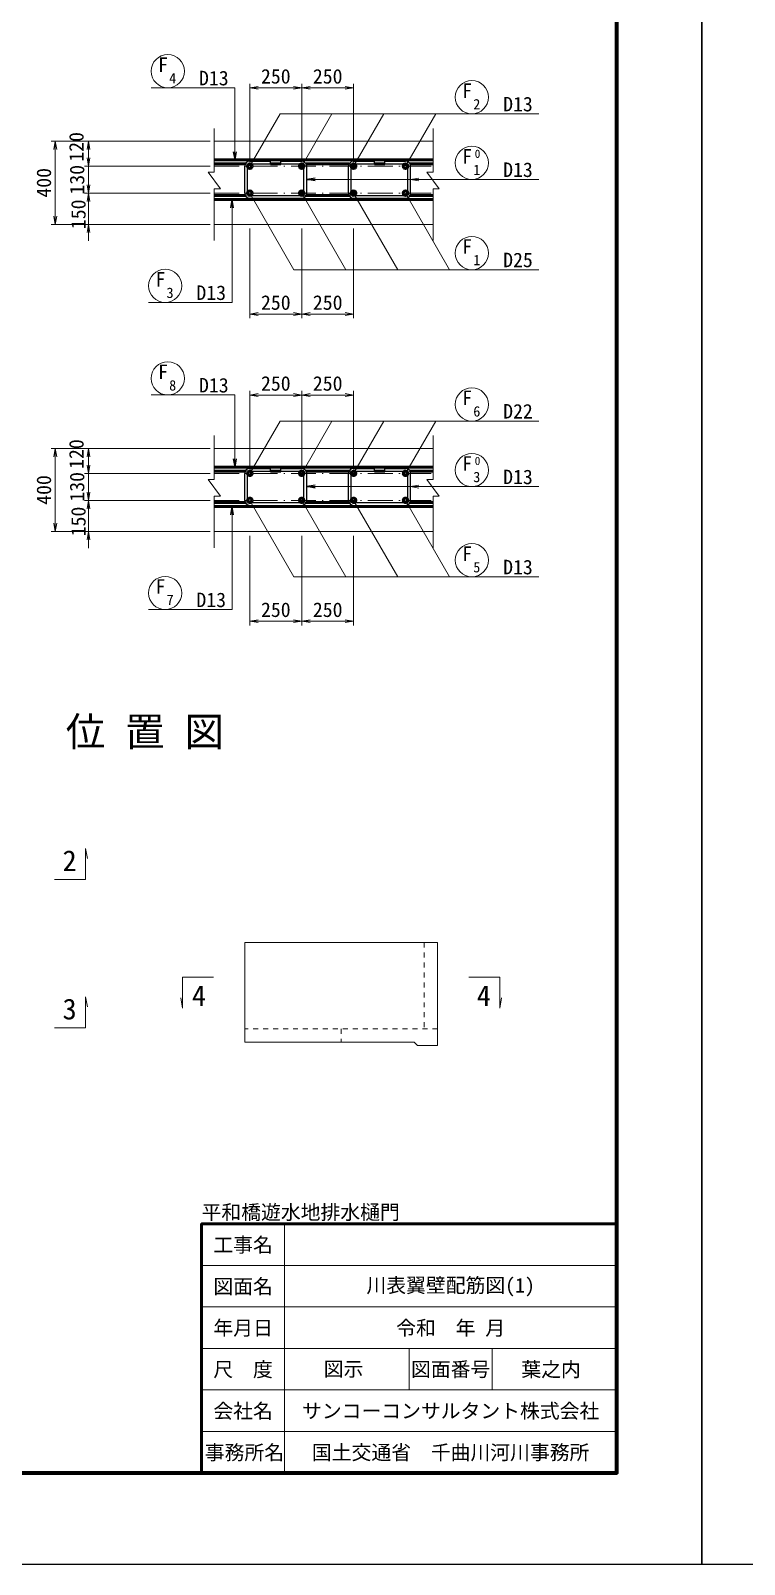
# Model space of a CAD drawing. Header units: millimetres. Extents: x 222124 to 348274, y -62968 to -33268.
# Drawn here: x 256090 to 264687, y -62968 to -44500 of the extents above; entities that cross this region are included whole.
import ezdxf
from ezdxf.enums import TextEntityAlignment as Align

# ---------------------------------------------------------------- set-up
doc = ezdxf.new("R2010")
doc.units = ezdxf.units.MM
doc.header["$LTSCALE"] = 50
doc.header["$PDSIZE"] = 300
for name, pattern in [('CONTINU', [0]), ('SXF_一点短鎖線', [9.25, 6, -1.5, 0.25, -1.5]), ('SXF_跳び破線', [12, 6, -6])]:
    doc.linetypes.add(name, pattern=pattern)
doc.layers.get('Defpoints').update_dxf_attribs({"color": 191})
for name, color, linetype, lineweight in [('D-BGD', 7, 'Continuous', 13), ('D-BMK', 2, 'SXF_一点短鎖線', 13), ('D-STR', 1, 'Continuous', 50), ('D-STR-DIM', 7, 'Continuous', 13), ('D-STR-HTXT', 7, 'Continuous', 13), ('D-STR-STR5', 7, 'Continuous', 25), ('D-STR-TXT', 7, 'Continuous', 13), ('D-TTL', 2, 'Continuous', 140), ('D-TTL-FRAM', 2, 'Continuous', 50), ('D-TTL-LINE', 7, 'Continuous', 13), ('D-TTL-TXT', 7, 'Continuous', 13)]:
    doc.layers.add(name, color=color, linetype=linetype, lineweight=lineweight)
doc.styles.add('MS ゴシック', font='MS Gothic.ttf')
doc.styles.add('YOKO_GOTHIC', font='MS Gothic.ttf')
doc.dimstyles.new('S50', dxfattribs={"dimscale": 50, "dimtxt": 3.5, "dimasz": 2, "dimexe": 1, "dimexo": 1, "dimgap": 1, "dimtad": 1, "dimdec": 0, "dimzin": 1, "dimdsep": 46, "dimtxsty": 'YOKO_GOTHIC', "dimblk": 'OPEN', "dimcen": 0, "dimclrd": 256, "dimclre": 256, "dimclrt": 256, "dimaunit": 1, "dimadec": 3, "dimazin": 0, "dimtfac": 1, "dimtdec": 0, "dimtix": 1, "dimtmove": 2, "dimatfit": 3, "dimldrblk": 'OPEN', "dimfxl": 1, "dimlwd": -1, "dimlwe": -1, "dimarcsym": 0})
doc.dimstyles.new('S50-20', dxfattribs={"dimscale": 50, "dimtxt": 3.5, "dimasz": 2, "dimexe": 1, "dimexo": 1, "dimgap": 1, "dimtad": 1, "dimdec": 0, "dimlfac": 0.4, "dimzin": 1, "dimdsep": 46, "dimtxsty": 'YOKO_GOTHIC', "dimblk": 'OPEN', "dimcen": 0, "dimclrd": 256, "dimclre": 256, "dimclrt": 256, "dimaunit": 1, "dimadec": 3, "dimazin": 0, "dimtfac": 1, "dimtdec": 0, "dimtix": 1, "dimtmove": 2, "dimatfit": 3, "dimldrblk": 'OPEN', "dimfxl": 1, "dimlwd": -1, "dimlwe": -1, "dimarcsym": 0})

# ---------------------------------------------------------------- blocks, each defined once
blk = doc.blocks.new('_Open')
at = {"color": 0, "linetype": 'ByBlock', "lineweight": -2}
for p, q in [((-1, 0.17), (0, 0)), ((-1, -0.17), (0, 0)), ((0, 0), (-1, 0))]:
    blk.add_line(p, q, dxfattribs=at)
blk = doc.blocks.new('*D1564')
at = {"layer": 'D-STR-DIM', "transparency": 16777216}
for p, q in [((258730, -46882), (258730, -47962)), ((259355, -46882), (259355, -47962)), ((258830, -47912), (259255, -47912))]:
    blk.add_line(p, q, dxfattribs=at)
at = {"layer": 'Defpoints', "color": 0, "transparency": 16777216}
for p in [(258730, -46832), (259355, -46832), (259355, -47912)]:
    blk.add_point(p, dxfattribs=at)
at = {"layer": 'D-STR-DIM', "transparency": 16777216, "xscale": 100, "yscale": 100, "zscale": 100, "rotation": 180}
blk.add_blockref('_Open', (258730, -47912), dxfattribs=at)
at = {"layer": 'D-STR-DIM', "transparency": 16777216, "xscale": 100, "yscale": 100, "zscale": 100}
blk.add_blockref('_Open', (259355, -47912), dxfattribs=at)
at = {"layer": 'D-STR-DIM', "transparency": 16777216, "insert": (259043, -47775), "char_height": 175, "attachment_point": 5, "style": 'YOKO_GOTHIC'}
blk.add_mtext('250', dxfattribs=at)
blk = doc.blocks.new('*D1565')
at = {"layer": 'D-STR-DIM', "transparency": 16777216}
for p, q in [((256787, -46032), (256787, -45932)), ((258252, -46132), (256737, -46132)), ((256787, -46457), (256787, -46132)), ((258252, -46457), (256737, -46457)), ((256787, -46557), (256787, -46657))]:
    blk.add_line(p, q, dxfattribs=at)
at = {"layer": 'Defpoints', "color": 0, "transparency": 16777216}
for p in [(256787, -46132), (258302, -46132), (258302, -46457)]:
    blk.add_point(p, dxfattribs=at)
at = {"layer": 'D-STR-DIM', "transparency": 16777216, "xscale": 100, "yscale": 100, "zscale": 100}
for p, rotation in [((256787, -46132), 270), ((256787, -46457), 90)]:
    blk.add_blockref('_Open', p, dxfattribs=dict(at, rotation=rotation))
at = {"layer": 'D-STR-DIM', "transparency": 16777216, "insert": (256650, -46295), "char_height": 175, "attachment_point": 5, "rotation": 90, "style": 'YOKO_GOTHIC'}
blk.add_mtext('130', dxfattribs=at)
blk = doc.blocks.new('*D1566')
at = {"layer": 'D-STR-DIM', "transparency": 16777216}
for p, q in [((256787, -46357), (256787, -46257)), ((258252, -46457), (256737, -46457)), ((256787, -46832), (256787, -46457)), ((258252, -46832), (256737, -46832)), ((256787, -46932), (256787, -47032))]:
    blk.add_line(p, q, dxfattribs=at)
at = {"layer": 'Defpoints', "color": 0, "transparency": 16777216}
for p in [(256787, -46457), (258302, -46457), (258302, -46832)]:
    blk.add_point(p, dxfattribs=at)
at = {"layer": 'D-STR-DIM', "transparency": 16777216, "xscale": 100, "yscale": 100, "zscale": 100}
for p, rotation in [((256787, -46457), 270), ((256787, -46832), 90)]:
    blk.add_blockref('_Open', p, dxfattribs=dict(at, rotation=rotation))
at = {"layer": 'D-STR-DIM', "transparency": 16777216, "insert": (256666, -46711), "char_height": 175, "attachment_point": 5, "rotation": 90, "style": 'YOKO_GOTHIC'}
blk.add_mtext('150', dxfattribs=at)
blk = doc.blocks.new('*D1567')
at = {"layer": 'D-STR-DIM', "transparency": 16777216}
for p, q in [((258252, -45832), (256737, -45832)), ((256787, -46032), (256787, -45932)), ((258252, -46132), (256737, -46132))]:
    blk.add_line(p, q, dxfattribs=at)
at = {"layer": 'Defpoints', "color": 0, "transparency": 16777216}
for p in [(256787, -45832), (258302, -45832), (258302, -46132)]:
    blk.add_point(p, dxfattribs=at)
at = {"layer": 'D-STR-DIM', "transparency": 16777216, "xscale": 100, "yscale": 100, "zscale": 100}
for p, rotation in [((256787, -45832), 90), ((256787, -46132), 270)]:
    blk.add_blockref('_Open', p, dxfattribs=dict(at, rotation=rotation))
at = {"layer": 'D-STR-DIM', "transparency": 16777216, "insert": (256642, -45899), "char_height": 175, "attachment_point": 5, "rotation": 90, "style": 'YOKO_GOTHIC'}
blk.add_mtext('120', dxfattribs=at)
blk = doc.blocks.new('*D1568')
at = {"layer": 'D-STR-DIM', "transparency": 16777216}
for p, q in [((258252, -45832), (256337, -45832)), ((256387, -46732), (256387, -45932)), ((258252, -46832), (256337, -46832))]:
    blk.add_line(p, q, dxfattribs=at)
at = {"layer": 'Defpoints', "color": 0, "transparency": 16777216}
for p in [(256387, -45832), (258302, -45832), (258302, -46832)]:
    blk.add_point(p, dxfattribs=at)
at = {"layer": 'D-STR-DIM', "transparency": 16777216, "xscale": 100, "yscale": 100, "zscale": 100}
for p, rotation in [((256387, -45832), 90), ((256387, -46832), 270)]:
    blk.add_blockref('_Open', p, dxfattribs=dict(at, rotation=rotation))
at = {"layer": 'D-STR-DIM', "transparency": 16777216, "insert": (256250, -46332), "char_height": 175, "attachment_point": 5, "rotation": 90, "style": 'YOKO_GOTHIC'}
blk.add_mtext('400', dxfattribs=at)
blk = doc.blocks.new('*D1670')
at = {"layer": 'D-STR-DIM', "transparency": 16777216}
for p, q in [((259355, -46882), (259355, -47962)), ((259980, -46882), (259980, -47962)), ((259455, -47912), (259880, -47912))]:
    blk.add_line(p, q, dxfattribs=at)
at = {"layer": 'Defpoints', "color": 0, "transparency": 16777216}
for p in [(259355, -46832), (259980, -46832), (259980, -47912)]:
    blk.add_point(p, dxfattribs=at)
at = {"layer": 'D-STR-DIM', "transparency": 16777216, "xscale": 100, "yscale": 100, "zscale": 100, "rotation": 180}
blk.add_blockref('_Open', (259355, -47912), dxfattribs=at)
at = {"layer": 'D-STR-DIM', "transparency": 16777216, "xscale": 100, "yscale": 100, "zscale": 100}
blk.add_blockref('_Open', (259980, -47912), dxfattribs=at)
at = {"layer": 'D-STR-DIM', "transparency": 16777216, "insert": (259668, -47775), "char_height": 175, "attachment_point": 5, "style": 'YOKO_GOTHIC'}
blk.add_mtext('250', dxfattribs=at)
blk = doc.blocks.new('*D1671')
at = {"layer": 'D-STR-DIM', "transparency": 16777216}
for p, q in [((259355, -46082), (259355, -45138)), ((259880, -45188), (259455, -45188)), ((259980, -46082), (259980, -45138))]:
    blk.add_line(p, q, dxfattribs=at)
at = {"layer": 'Defpoints', "color": 0, "transparency": 16777216}
for p in [(259355, -45188), (259355, -46132), (259980, -46132)]:
    blk.add_point(p, dxfattribs=at)
at = {"layer": 'D-STR-DIM', "transparency": 16777216, "xscale": 100, "yscale": 100, "zscale": 100, "rotation": 180}
blk.add_blockref('_Open', (259355, -45188), dxfattribs=at)
at = {"layer": 'D-STR-DIM', "transparency": 16777216, "xscale": 100, "yscale": 100, "zscale": 100}
blk.add_blockref('_Open', (259980, -45188), dxfattribs=at)
at = {"layer": 'D-STR-DIM', "transparency": 16777216, "insert": (259668, -45051), "char_height": 175, "attachment_point": 5, "style": 'YOKO_GOTHIC'}
blk.add_mtext('250', dxfattribs=at)
blk = doc.blocks.new('*D1672')
at = {"layer": 'D-STR-DIM', "transparency": 16777216}
for p, q in [((258730, -46082), (258730, -45138)), ((259255, -45188), (258830, -45188)), ((259355, -46082), (259355, -45138))]:
    blk.add_line(p, q, dxfattribs=at)
at = {"layer": 'Defpoints', "color": 0, "transparency": 16777216}
for p in [(258730, -45188), (258730, -46132), (259355, -46132)]:
    blk.add_point(p, dxfattribs=at)
at = {"layer": 'D-STR-DIM', "transparency": 16777216, "xscale": 100, "yscale": 100, "zscale": 100, "rotation": 180}
blk.add_blockref('_Open', (258730, -45188), dxfattribs=at)
at = {"layer": 'D-STR-DIM', "transparency": 16777216, "xscale": 100, "yscale": 100, "zscale": 100}
blk.add_blockref('_Open', (259355, -45188), dxfattribs=at)
at = {"layer": 'D-STR-DIM', "transparency": 16777216, "insert": (259043, -45051), "char_height": 175, "attachment_point": 5, "style": 'YOKO_GOTHIC'}
blk.add_mtext('250', dxfattribs=at)
blk = doc.blocks.new('*D1665')
at = {"layer": 'D-STR-DIM', "transparency": 16777216}
for p, q in [((258730, -50581), (258730, -51661)), ((259355, -50581), (259355, -51661)), ((258830, -51611), (259255, -51611))]:
    blk.add_line(p, q, dxfattribs=at)
at = {"layer": 'Defpoints', "color": 0, "transparency": 16777216}
for p in [(258730, -50531), (259355, -50531), (259355, -51611)]:
    blk.add_point(p, dxfattribs=at)
at = {"layer": 'D-STR-DIM', "transparency": 16777216, "xscale": 100, "yscale": 100, "zscale": 100, "rotation": 180}
blk.add_blockref('_Open', (258730, -51611), dxfattribs=at)
at = {"layer": 'D-STR-DIM', "transparency": 16777216, "xscale": 100, "yscale": 100, "zscale": 100}
blk.add_blockref('_Open', (259355, -51611), dxfattribs=at)
at = {"layer": 'D-STR-DIM', "transparency": 16777216, "insert": (259043, -51474), "char_height": 175, "attachment_point": 5, "style": 'YOKO_GOTHIC'}
blk.add_mtext('250', dxfattribs=at)
blk = doc.blocks.new('*D1666')
at = {"layer": 'D-STR-DIM', "transparency": 16777216}
for p, q in [((256787, -49731), (256787, -49631)), ((258252, -49831), (256737, -49831)), ((256787, -50156), (256787, -49831)), ((258252, -50156), (256737, -50156)), ((256787, -50256), (256787, -50356))]:
    blk.add_line(p, q, dxfattribs=at)
at = {"layer": 'Defpoints', "color": 0, "transparency": 16777216}
for p in [(256787, -49831), (258302, -49831), (258302, -50156)]:
    blk.add_point(p, dxfattribs=at)
at = {"layer": 'D-STR-DIM', "transparency": 16777216, "xscale": 100, "yscale": 100, "zscale": 100}
for p, rotation in [((256787, -49831), 270), ((256787, -50156), 90)]:
    blk.add_blockref('_Open', p, dxfattribs=dict(at, rotation=rotation))
at = {"layer": 'D-STR-DIM', "transparency": 16777216, "insert": (256650, -49993), "char_height": 175, "attachment_point": 5, "rotation": 90, "style": 'YOKO_GOTHIC'}
blk.add_mtext('130', dxfattribs=at)
blk = doc.blocks.new('*D1667')
at = {"layer": 'D-STR-DIM', "transparency": 16777216}
for p, q in [((256787, -50056), (256787, -49956)), ((258252, -50156), (256737, -50156)), ((256787, -50531), (256787, -50156)), ((258252, -50531), (256737, -50531)), ((256787, -50631), (256787, -50731))]:
    blk.add_line(p, q, dxfattribs=at)
at = {"layer": 'Defpoints', "color": 0, "transparency": 16777216}
for p in [(256787, -50156), (258302, -50156), (258302, -50531)]:
    blk.add_point(p, dxfattribs=at)
at = {"layer": 'D-STR-DIM', "transparency": 16777216, "xscale": 100, "yscale": 100, "zscale": 100}
for p, rotation in [((256787, -50156), 270), ((256787, -50531), 90)]:
    blk.add_blockref('_Open', p, dxfattribs=dict(at, rotation=rotation))
at = {"layer": 'D-STR-DIM', "transparency": 16777216, "insert": (256666, -50410), "char_height": 175, "attachment_point": 5, "rotation": 90, "style": 'YOKO_GOTHIC'}
blk.add_mtext('150', dxfattribs=at)
blk = doc.blocks.new('*D1668')
at = {"layer": 'D-STR-DIM', "transparency": 16777216}
for p, q in [((258252, -49531), (256737, -49531)), ((256787, -49731), (256787, -49631)), ((258252, -49831), (256737, -49831))]:
    blk.add_line(p, q, dxfattribs=at)
at = {"layer": 'Defpoints', "color": 0, "transparency": 16777216}
for p in [(256787, -49531), (258302, -49531), (258302, -49831)]:
    blk.add_point(p, dxfattribs=at)
at = {"layer": 'D-STR-DIM', "transparency": 16777216, "xscale": 100, "yscale": 100, "zscale": 100}
for p, rotation in [((256787, -49531), 90), ((256787, -49831), 270)]:
    blk.add_blockref('_Open', p, dxfattribs=dict(at, rotation=rotation))
at = {"layer": 'D-STR-DIM', "transparency": 16777216, "insert": (256642, -49598), "char_height": 175, "attachment_point": 5, "rotation": 90, "style": 'YOKO_GOTHIC'}
blk.add_mtext('120', dxfattribs=at)
blk = doc.blocks.new('*D1669')
at = {"layer": 'D-STR-DIM', "transparency": 16777216}
for p, q in [((258252, -49531), (256337, -49531)), ((256387, -50431), (256387, -49631)), ((258252, -50531), (256337, -50531))]:
    blk.add_line(p, q, dxfattribs=at)
at = {"layer": 'Defpoints', "color": 0, "transparency": 16777216}
for p in [(256387, -49531), (258302, -49531), (258302, -50531)]:
    blk.add_point(p, dxfattribs=at)
at = {"layer": 'D-STR-DIM', "transparency": 16777216, "xscale": 100, "yscale": 100, "zscale": 100}
for p, rotation in [((256387, -49531), 90), ((256387, -50531), 270)]:
    blk.add_blockref('_Open', p, dxfattribs=dict(at, rotation=rotation))
at = {"layer": 'D-STR-DIM', "transparency": 16777216, "insert": (256250, -50031), "char_height": 175, "attachment_point": 5, "rotation": 90, "style": 'YOKO_GOTHIC'}
blk.add_mtext('400', dxfattribs=at)
blk = doc.blocks.new('*D1630')
at = {"layer": 'D-STR-DIM', "transparency": 16777216}
for p, q in [((259355, -49781), (259355, -48837)), ((259880, -48887), (259455, -48887)), ((259980, -49781), (259980, -48837))]:
    blk.add_line(p, q, dxfattribs=at)
at = {"layer": 'Defpoints', "color": 0, "transparency": 16777216}
for p in [(259355, -48887), (259355, -49831), (259980, -49831)]:
    blk.add_point(p, dxfattribs=at)
at = {"layer": 'D-STR-DIM', "transparency": 16777216, "xscale": 100, "yscale": 100, "zscale": 100, "rotation": 180}
blk.add_blockref('_Open', (259355, -48887), dxfattribs=at)
at = {"layer": 'D-STR-DIM', "transparency": 16777216, "xscale": 100, "yscale": 100, "zscale": 100}
blk.add_blockref('_Open', (259980, -48887), dxfattribs=at)
at = {"layer": 'D-STR-DIM', "transparency": 16777216, "insert": (259668, -48749), "char_height": 175, "attachment_point": 5, "style": 'YOKO_GOTHIC'}
blk.add_mtext('250', dxfattribs=at)
blk = doc.blocks.new('*D1631')
at = {"layer": 'D-STR-DIM', "transparency": 16777216}
for p, q in [((258730, -49781), (258730, -48837)), ((259255, -48887), (258830, -48887)), ((259355, -49781), (259355, -48837))]:
    blk.add_line(p, q, dxfattribs=at)
at = {"layer": 'Defpoints', "color": 0, "transparency": 16777216}
for p in [(258730, -48887), (258730, -49831), (259355, -49831)]:
    blk.add_point(p, dxfattribs=at)
at = {"layer": 'D-STR-DIM', "transparency": 16777216, "xscale": 100, "yscale": 100, "zscale": 100, "rotation": 180}
blk.add_blockref('_Open', (258730, -48887), dxfattribs=at)
at = {"layer": 'D-STR-DIM', "transparency": 16777216, "xscale": 100, "yscale": 100, "zscale": 100}
blk.add_blockref('_Open', (259355, -48887), dxfattribs=at)
at = {"layer": 'D-STR-DIM', "transparency": 16777216, "insert": (259043, -48749), "char_height": 175, "attachment_point": 5, "style": 'YOKO_GOTHIC'}
blk.add_mtext('250', dxfattribs=at)
blk = doc.blocks.new('*D1632')
at = {"layer": 'D-STR-DIM', "transparency": 16777216}
for p, q in [((259355, -50581), (259355, -51661)), ((259980, -50581), (259980, -51661)), ((259455, -51611), (259880, -51611))]:
    blk.add_line(p, q, dxfattribs=at)
at = {"layer": 'Defpoints', "color": 0, "transparency": 16777216}
for p in [(259355, -50531), (259980, -50531), (259980, -51611)]:
    blk.add_point(p, dxfattribs=at)
at = {"layer": 'D-STR-DIM', "transparency": 16777216, "xscale": 100, "yscale": 100, "zscale": 100, "rotation": 180}
blk.add_blockref('_Open', (259355, -51611), dxfattribs=at)
at = {"layer": 'D-STR-DIM', "transparency": 16777216, "xscale": 100, "yscale": 100, "zscale": 100}
blk.add_blockref('_Open', (259980, -51611), dxfattribs=at)
at = {"layer": 'D-STR-DIM', "transparency": 16777216, "insert": (259668, -51474), "char_height": 175, "attachment_point": 5, "style": 'YOKO_GOTHIC'}
blk.add_mtext('250', dxfattribs=at)

msp = doc.modelspace()

# ---------------------------------------------------------------- linework, layer by layer
at = {"layer": 'D-BGD'}
for p, q in [((258301.9, -45832), (260937, -45832)), ((258301.9, -46832), (260937, -46832)), ((258301.9, -49530.8), (260937, -49530.8)), ((258301.9, -50530.8), (260937, -50530.8)), ((258670.3, -55480.5), (260990.3, -55480.5)), ((258670.3, -55480.5), (258670.3, -56680.5)), ((260990.3, -55480.5), (260990.3, -56720.5)), ((260710.3, -56680.5), (258670.3, -56680.5)), ((260710.3, -56680.5), (260750.3, -56720.5)), ((260750.3, -56720.5), (260990.3, -56720.5))]:
    msp.add_line(p, q, dxfattribs=at)
at = {"layer": 'D-BGD', "linetype": 'SXF_跳び破線', "ltscale": 0.2}
for p, q in [((260830.3, -55480.5), (260830.3, -56520.5)), ((260990.3, -56520.5), (258670.3, -56520.5)), ((259830.3, -56520.5), (259830.3, -56680.5))]:
    msp.add_line(p, q, dxfattribs=at)
at = {"layer": 'D-BMK'}
for p, q in [((258301.9, -46132), (260937, -46132)), ((258301.9, -46457), (260937, -46457)), ((258301.9, -49830.8), (260937, -49830.8)), ((258301.9, -50155.8), (260937, -50155.8))]:
    msp.add_line(p, q, dxfattribs=at)
at = {"layer": 'D-STR'}
for p, q in [((258301.9, -46057), (260937, -46057)), ((258301.9, -46104.5), (258676.8, -46104.5)), ((258980, -46104.5), (259105.1, -46104.5)), ((259408.6, -46104.5), (259926.8, -46104.5)), ((260230, -46104.5), (260355.1, -46104.5)), ((260658.5, -46104.5), (260937, -46104.5)), ((258301.9, -46484.5), (258676.8, -46484.5)), ((258301.9, -46532), (260937, -46532)), ((259408.6, -46484.5), (259926.8, -46484.5)), ((260658.5, -46484.5), (260937, -46484.5)), ((258301.9, -49755.8), (260937, -49755.8)), ((258301.9, -49803.3), (258676.8, -49803.3)), ((258980, -49803.3), (259105.1, -49803.3)), ((259408.6, -49803.3), (259926.8, -49803.3)), ((260230, -49803.3), (260355.1, -49803.3)), ((260658.5, -49803.3), (260937, -49803.3)), ((258301.9, -50183.3), (258676.8, -50183.3)), ((258301.9, -50230.8), (260937, -50230.8)), ((259408.6, -50183.3), (259926.8, -50183.3)), ((260658.5, -50183.3), (260937, -50183.3))]:
    msp.add_line(p, q, dxfattribs=at)
for centre in [(258730.2, -46132), (259355.1, -46132), (259980.1, -46132), (260605.1, -46132), (258730.2, -46457), (259355.1, -46457), (259980.1, -46457), (260605.1, -46457), (258730.2, -49830.8), (259355.1, -49830.8), (259980.1, -49830.8), (260605.1, -49830.8), (258730.2, -50155.8), (259355.1, -50155.8), (259980.1, -50155.8), (260605.1, -50155.8)]:
    msp.add_circle(centre, 27.5, dxfattribs=at)
at = {"layer": 'D-STR-HTXT'}
for p, q in [((257541.5, -45188.1), (258548.1, -45188.1)), ((258730.2, -46132), (259094.2, -45501.5)), ((262211.6, -45501.5), (259094.2, -45501.5)), ((259355.1, -46132), (259719.2, -45501.5)), ((259980.1, -46132), (260344.1, -45501.5)), ((260605.1, -46132), (260969.1, -45501.5)), ((261205, -46291.8), (262211.6, -46291.8)), ((258730.2, -46457), (259261.8, -47377.9)), ((259355.1, -46457), (259886.8, -47377.9)), ((259980.1, -46457), (260511.8, -47377.9)), ((260605.1, -46457), (261136.7, -47377.9)), ((262211.6, -47377.9), (259261.8, -47377.9)), ((257509.9, -47772.7), (258516.4, -47772.7)), ((257541.5, -48886.8), (258548.1, -48886.8)), ((258730.2, -49830.8), (259094.2, -49200.3)), ((262211.6, -49200.3), (259094.2, -49200.3)), ((259355.1, -49830.8), (259719.2, -49200.3)), ((259980.1, -49830.8), (260344.1, -49200.3)), ((260605.1, -49830.8), (260969.1, -49200.3)), ((261205, -49990.6), (262211.6, -49990.6)), ((258730.2, -50155.8), (259261.8, -51076.6)), ((259355.1, -50155.8), (259886.8, -51076.6)), ((259980.1, -50155.8), (260511.8, -51076.6)), ((260605.1, -50155.8), (261136.7, -51076.6)), ((262211.6, -51076.6), (259261.8, -51076.6)), ((257509.9, -51471.5), (258516.4, -51471.5))]:
    msp.add_line(p, q, dxfattribs=at)
for points in [[(258301.9, -47028), (258301.9, -46404.5), (258376.9, -46404.5), (258227, -46204.5), (258301.9, -46204.5), (258301.9, -45676.2)], [(260937, -47028), (260937, -46404.5), (261012, -46404.5), (260862, -46204.5), (260937, -46204.5), (260937, -45676.2)], [(258301.9, -50726.8), (258301.9, -50103.3), (258376.9, -50103.3), (258227, -49903.3), (258301.9, -49903.3), (258301.9, -49375)], [(260937, -50726.8), (260937, -50103.3), (261012, -50103.3), (260862, -49903.3), (260937, -49903.3), (260937, -49375)]]:
    msp.add_lwpolyline(points, dxfattribs=at)
at = {"layer": 'D-STR-HTXT', "linetype": 'Continuous', "lineweight": 13}
for points in [[(256377.5, -54721), (256752.5, -54721), (256752.5, -54346), (256774.2, -54469.1)], [(258294, -55896.3), (257919, -55896.3), (257919, -56271.3), (257897.3, -56148.2)], [(261366.6, -55896.3), (261741.6, -55896.3), (261741.6, -56271.3), (261763.4, -56148.2)], [(256377.5, -56507.3), (256752.5, -56507.3), (256752.5, -56132.3), (256774.2, -56255.4)]]:
    msp.add_lwpolyline(points, dxfattribs=at)
at = {"layer": 'D-STR-HTXT'}
for centre in [(257741.5, -44988.1), (261405, -45301.5), (261405, -46091.8), (261405, -47177.9), (257709.9, -47572.7), (257741.5, -48686.8), (261405, -49000.3), (261405, -49790.6), (261405, -50876.6), (257709.9, -51271.5)]:
    msp.add_circle(centre, 200, dxfattribs=at)
at = {"layer": 'D-STR-STR5'}
for p, q in [((258670.2, -46457), (258670.2, -46132)), ((258702.7, -46457), (258702.7, -46132)), ((258730.1, -46072), (258980, -46072)), ((258730.1, -46104.5), (258980, -46104.5)), ((258980, -46104.5), (258980, -46072)), ((259105.1, -46104.5), (259105.1, -46072)), ((259105.1, -46072), (259355.1, -46072)), ((259105.1, -46104.5), (259355.1, -46104.5)), ((259382.6, -46457), (259382.6, -46132)), ((259415.2, -46457), (259415.4, -46132)), ((259920.1, -46457), (259920.1, -46132)), ((259952.6, -46457), (259952.6, -46132)), ((259980, -46072), (260230, -46072)), ((259980, -46104.5), (260230, -46104.5)), ((260230, -46104.5), (260230, -46072)), ((260355.1, -46104.5), (260355.1, -46072)), ((260355.1, -46072), (260605.1, -46072)), ((260355.1, -46104.5), (260605.1, -46104.5)), ((260632.6, -46457), (260632.6, -46132)), ((260665.2, -46457), (260665.3, -46132)), ((258730.2, -46484.5), (259355.1, -46484.5)), ((258730.2, -46517), (259355.2, -46517)), ((259980.1, -46484.5), (260605.1, -46484.5)), ((259980.1, -46517), (260605.1, -46517)), ((258670.2, -50155.8), (258670.2, -49830.8)), ((258702.7, -50155.8), (258702.7, -49830.8)), ((258730.1, -49770.8), (258980, -49770.8)), ((258730.1, -49803.3), (258980, -49803.3)), ((258980, -49803.3), (258980, -49770.8)), ((259105.1, -49803.3), (259105.1, -49770.8)), ((259105.1, -49770.8), (259355.1, -49770.8)), ((259105.1, -49803.3), (259355.1, -49803.3)), ((259382.6, -50155.8), (259382.6, -49830.8)), ((259415.2, -50155.8), (259415.4, -49830.8)), ((259920.1, -50155.8), (259920.1, -49830.8)), ((259952.6, -50155.8), (259952.6, -49830.8)), ((259980, -49770.8), (260230, -49770.8)), ((259980, -49803.3), (260230, -49803.3)), ((260230, -49803.3), (260230, -49770.8)), ((260355.1, -49803.3), (260355.1, -49770.8)), ((260355.1, -49770.8), (260605.1, -49770.8)), ((260355.1, -49803.3), (260605.1, -49803.3)), ((260632.6, -50155.8), (260632.6, -49830.8)), ((260665.2, -50155.8), (260665.3, -49830.8)), ((258730.2, -50183.3), (259355.1, -50183.3)), ((258730.2, -50215.8), (259355.2, -50215.8)), ((259980.1, -50183.3), (260605.1, -50183.3)), ((259980.1, -50215.8), (260605.1, -50215.8))]:
    msp.add_line(p, q, dxfattribs=at)
for centre, start, end in [((258730.2, -46132), 90.00001, 180), ((259355.2, -46132), 0, 90.00001), ((259980.1, -46132), 90.00001, 180), ((260605.2, -46132), 0, 90.00001), ((258730.2, -46457), 180, 270), ((259355.2, -46457), 270, 0), ((259980.1, -46457), 180, 270), ((260605.2, -46457), 270, 0), ((258730.2, -49830.8), 90.00001, 180), ((259355.2, -49830.8), 0, 90.00001), ((259980.1, -49830.8), 90.00001, 180), ((260605.2, -49830.8), 0, 90.00001), ((258730.2, -50155.8), 180, 270), ((259355.2, -50155.8), 270, 0), ((259980.1, -50155.8), 180, 270), ((260605.2, -50155.8), 270, 0)]:
    msp.add_arc(centre, 60, start, end, dxfattribs=at)
at = {"layer": 'D-TTL'}
msp.add_lwpolyline([(223149.2, -34367.9), (223149.2, -61867.9), (263149.2, -61867.9), (263149.2, -34367.9)], close=True, dxfattribs=at)
at = {"layer": 'D-TTL-FRAM'}
msp.add_lwpolyline([(258149.2, -61867.9), (258149.2, -58867.9), (263149.2, -58867.9)], dxfattribs=at)
at = {"layer": 'D-TTL-LINE'}
for p, q in [((259149.2, -61867.9), (259149.2, -58867.9)), ((258149.2, -59367.9), (263149.2, -59367.9)), ((258149.2, -59867.9), (263149.2, -59867.9)), ((258149.2, -60367.9), (263149.2, -60367.9)), ((260649.2, -60867.9), (260649.2, -60367.9)), ((261649.2, -60867.9), (261649.2, -60367.9)), ((258149.2, -60867.9), (263149.2, -60867.9)), ((258149.2, -61367.9), (263149.2, -61367.9))]:
    msp.add_line(p, q, dxfattribs=at)
at = {"layer": 'Defpoints', "color": 1}
for points in [[(222124.2, -33267.9), (222124.2, -62967.9), (264174.2, -62967.9), (264174.2, -33267.9)], [(264174.2, -33267.9), (264174.2, -62967.9), (306224.2, -62967.9), (306224.2, -33267.9)]]:
    msp.add_lwpolyline(points, close=True, dxfattribs=at)

# ---------------------------------------------------------------- block references
at = {"layer": 'D-STR-HTXT', "xscale": 100, "yscale": 100, "zscale": 100, "rotation": 180}
for p in [(260665.2, -46291.8), (260665.2, -49990.5)]:
    msp.add_blockref('_Open', p, dxfattribs=at)

# ---------------------------------------------------------------- texts
at = {"layer": 'D-STR-TXT', "style": 'YOKO_GOTHIC'}
for s, height, p in [('F', 175, (257685.2, -44996.4)), ('4', 125, (257800.9, -45134.2)), ('F', 175, (261348.8, -45309.8)), ('2', 125, (261464.4, -45447.6)), ('F', 175, (261348.8, -46100.2)), ('0', 100, (261473.1, -46031.6)), ('1', 125, (261464.4, -46238)), ('F', 175, (261348.8, -47186.2)), ('1', 125, (261464.4, -47324)), ('F', 175, (257653.6, -47581)), ('3', 125, (257769.2, -47718.8)), ('F', 175, (257685.2, -48695.1)), ('8', 125, (257800.9, -48832.9)), ('F', 175, (261348.8, -49008.6)), ('6', 125, (261464.4, -49146.4)), ('F', 175, (261348.8, -49798.9)), ('0', 100, (261473.1, -49730.4)), ('3', 125, (261464.4, -49936.7)), ('F', 175, (261348.8, -50885)), ('5', 125, (261464.4, -51022.8)), ('F', 175, (257653.6, -51279.8)), ('7', 125, (257769.2, -51417.6)), ('位 置 図', 350, (257466.2, -53115.8))]:
    msp.add_text(s, height=height, dxfattribs=at).set_placement(p, align=Align.CENTER)
for s, p in [('D13', (258118, -45158.1)), ('D13', (261781.5, -45471.5)), ('D13', (261781.5, -46261.8)), ('D25', (261781.5, -47347.9)), ('D13', (258086.4, -47742.7)), ('D13', (258118, -48856.8)), ('D22', (261781.5, -49170.3)), ('D13', (261781.5, -49960.6)), ('D13', (261781.5, -51046.6)), ('D13', (258086.4, -51441.5))]:
    msp.add_text(s, height=175, dxfattribs=at).set_placement(p)
at = {"layer": 'D-STR-TXT', "lineweight": 13, "style": 'YOKO_GOTHIC'}
for s, p in [('2', (256559.3, -54619.7)), ('4', (258117.3, -56245.1)), ('4', (261548.5, -56245.1)), ('3', (256559.3, -56406))]:
    msp.add_text(s, height=250, dxfattribs=at).set_placement(p, align=Align.CENTER)
at = {"layer": 'D-TTL-TXT', "style": 'MS ゴシック'}
msp.add_text('平和橋遊水地排水樋門', height=175, dxfattribs=at).set_placement((258149.2, -58867.9), align=Align.BOTTOM_LEFT)
for s, p in [('工事名', (258649.2, -59117.9)), ('図面名', (258649.2, -59617.9)), ('川表翼壁配筋図(1)', (261149.2, -59617.9)), ('年月日', (258649.2, -60117.9)), ('令和  年 月', (261149.2, -60117.9)), ('尺\u3000度', (258649.2, -60617.9)), ('図示', (259859.1, -60617.9)), ('図面番号', (261149.2, -60617.9)), ('葉之内', (262359.1, -60617.9)), ('会社名', (258649.2, -61117.9)), ('サンコーコンサルタント株式会社', (261149.2, -61117.9)), ('事務所名', (258665.3, -61617.9)), ('国土交通省\u3000千曲川河川事務所', (261149.2, -61617.9))]:
    msp.add_text(s, height=175, dxfattribs=at).set_placement(p, align=Align.MIDDLE)

# ---------------------------------------------------------------- dimensions: what is measured, and where the dimension line sits
at = {"layer": 'D-STR-DIM'}
for base, p1, p2, angle, picture, middle in [((258730.2, -45188.1), (259355.1, -46132), (258730.2, -46132), 180, '*D1672', (259042.6, -45050.6)), ((259355.1, -45188.1), (259980.1, -46132), (259355.1, -46132), 180, '*D1671', (259667.6, -45050.6)), ((256387.5, -45832), (258301.9, -46832), (258301.9, -45832), 90, '*D1568', (256250, -46332)), ((256787.5, -46132), (258301.9, -46457), (258301.9, -46132), 90, '*D1565', (256650, -46294.5)), ((258730.2, -48886.8), (259355.1, -49830.8), (258730.2, -49830.8), 180, '*D1631', (259042.6, -48749.3)), ((259355.1, -48886.8), (259980.1, -49830.8), (259355.1, -49830.8), 180, '*D1630', (259667.6, -48749.3)), ((256387.5, -49530.8), (258301.9, -50530.8), (258301.9, -49530.8), 90, '*D1669', (256250, -50030.8)), ((256787.5, -49830.8), (258301.9, -50155.8), (258301.9, -49830.8), 90, '*D1666', (256650, -49993.3))]:
    dim = msp.add_linear_dim(base=base, p1=p1, p2=p2, angle=angle, dimstyle='S50-20', dxfattribs=at)
    dim.commit()
    dim.dimension.update_dxf_attribs({"geometry": picture, "text_midpoint": middle})
for base, p1, p2, picture, middle in [((256787.5, -45832), (258301.9, -46132), (258301.9, -45832), '*D1567', (256641.9, -45898.9)), ((256787.5, -46457), (258301.9, -46832), (258301.9, -46457), '*D1566', (256665.8, -46711)), ((256787.5, -49530.8), (258301.9, -49830.8), (258301.9, -49530.8), '*D1668', (256641.9, -49597.6)), ((256787.5, -50155.8), (258301.9, -50530.8), (258301.9, -50155.8), '*D1667', (256665.8, -50409.8))]:
    dim = msp.add_linear_dim(base=base, p1=p1, p2=p2, angle=90, dimstyle='S50-20', dxfattribs=at)
    dim.commit()
    dim.dimension.update_dxf_attribs({"geometry": picture, "text_midpoint": middle, "dimtype": 160})
for base, p1, p2, picture, middle in [((259355.1, -47912.3), (258730.2, -46832), (259355.1, -46832), '*D1564', (259042.6, -47774.8)), ((259980.1, -47912.3), (259355.1, -46832), (259980.1, -46832), '*D1670', (259667.6, -47774.8)), ((259355.1, -51611.1), (258730.2, -50530.8), (259355.1, -50530.8), '*D1665', (259042.6, -51473.6)), ((259980.1, -51611.1), (259355.1, -50530.8), (259980.1, -50530.8), '*D1632', (259667.6, -51473.6))]:
    dim = msp.add_linear_dim(base=base, p1=p1, p2=p2, dimstyle='S50-20', dxfattribs=at)
    dim.commit()
    dim.dimension.update_dxf_attribs({"geometry": picture, "text_midpoint": middle})

# ---------------------------------------------------------------- leaders
at = {"layer": 'D-STR-HTXT', "linetype": 'CONTINU'}
for points in [[(258548.1, -46057), (258548.1, -45188.1)], [(259415.3, -46291.7), (261205, -46291.8)], [(258516.4, -46532), (258516.4, -47772.7)], [(258548.1, -49755.7), (258548.1, -48886.8)], [(259415.3, -49990.5), (261205, -49990.6)], [(258516.4, -50230.8), (258516.4, -51471.5)]]:
    msp.add_leader(points, dimstyle='S50', dxfattribs=at)

doc.saveas('drawing.dxf')
